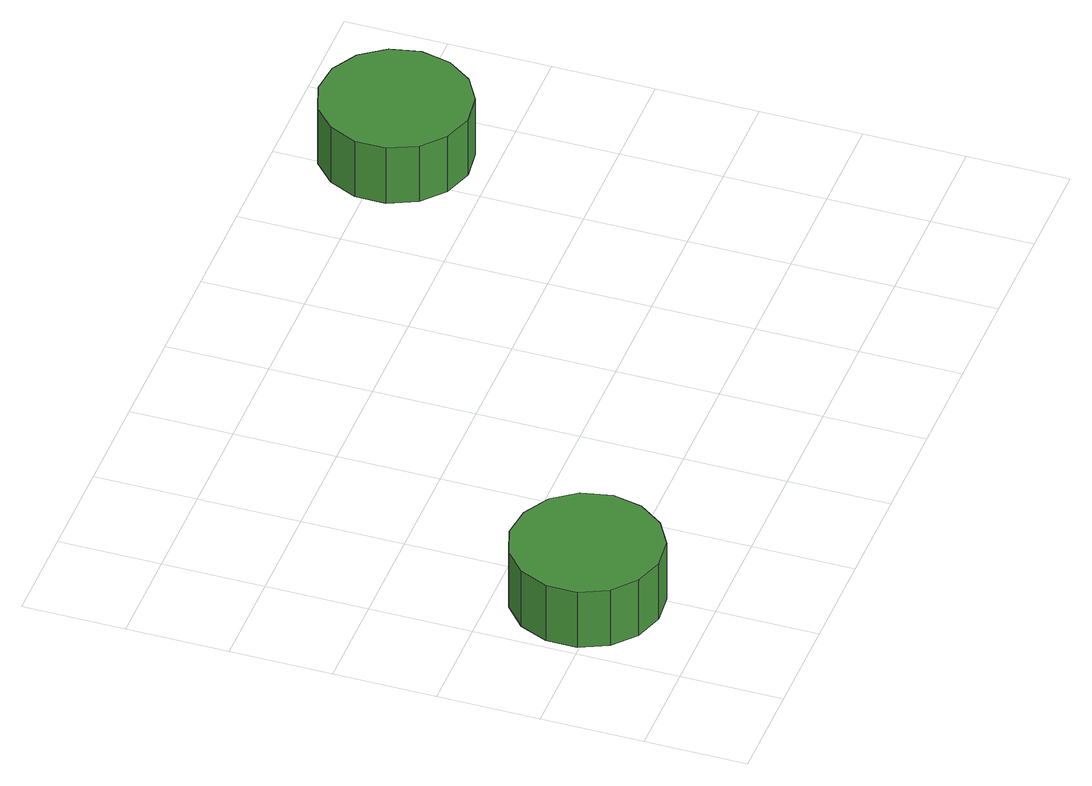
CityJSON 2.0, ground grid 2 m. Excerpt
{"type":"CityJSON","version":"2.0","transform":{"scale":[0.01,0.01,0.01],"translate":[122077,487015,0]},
"CityObjects":{
"tree1":{"type":"SolitaryVegetationObject","attributes":{"function":"something"},"geometry":[{"type":"MultiSurface","lod":"1","boundaries":[[[0,1,2,3,4,5,6,7,8,9,10,11,12,13,14]],[[15,16,17,18,19,20,21,22,23,24,25,26,27,28,29]],[[0,29,28,1]],[[1,28,27,2]],[[2,27,26,3]],[[3,26,25,4]],[[4,25,24,5]],[[5,24,23,6]],[[6,23,22,7]],[[7,22,21,8]],[[8,21,20,9]],[[9,20,19,10]],[[10,19,18,11]],[[11,18,17,12]],[[12,17,16,13]],[[13,16,15,14]],[[14,15,29,0]]]}]},
"tree2":{"type":"SolitaryVegetationObject","attributes":{"function":"something"},"geometry":[{"type":"MultiSurface","lod":"1","boundaries":[[[30,31,32,33,34,35,36,37,38,39,40,41,42,43,44]],[[45,46,47,48,49,50,51,52,53,54,55,56,57,58,59]],[[30,59,58,31]],[[31,58,57,32]],[[32,57,56,33]],[[33,56,55,34]],[[34,55,54,35]],[[35,54,53,36]],[[36,53,52,37]],[[37,52,51,38]],[[38,51,50,39]],[[39,50,49,40]],[[40,49,48,41]],[[41,48,47,42]],[[42,47,46,43]],[[43,46,45,44]],[[44,45,59,30]]]}]}
},
"vertices":[
[308,235,186],[295,295,186],[260,343,186],[207,373,186],[147,380,186],[90,361,186],[45,321,186],[20,266,186],[20,205,186],[45,150,186],[90,110,186],[147,91,186],[207,97,186],[260,128,186],[295,176,186],[295,176,57],[260,128,57],[207,97,57],[147,91,57],[90,110,57],[45,150,57],[20,205,57],[20,266,57],[45,321,57],[90,361,57],[147,380,57],[207,373,57],[260,343,57],[295,295,57],[308,235,57],
[1409,985,190],[1396,1044,190],[1361,1093,190],[1309,1123,190],[1249,1129,190],[1191,1110,190],[1147,1070,190],[1122,1015,190],[1122,955,190],[1147,899,190],[1191,859,190],[1249,840,190],[1309,847,190],[1361,877,190],[1396,926,190],[1396,926,61],[1361,877,61],[1309,847,61],[1249,840,61],[1191,859,61],[1147,899,61],[1122,955,61],[1122,1015,61],[1147,1070,61],[1191,1110,61],[1249,1129,61],[1309,1123,61],[1361,1093,61],[1396,1044,61],[1409,985,61]
]}
